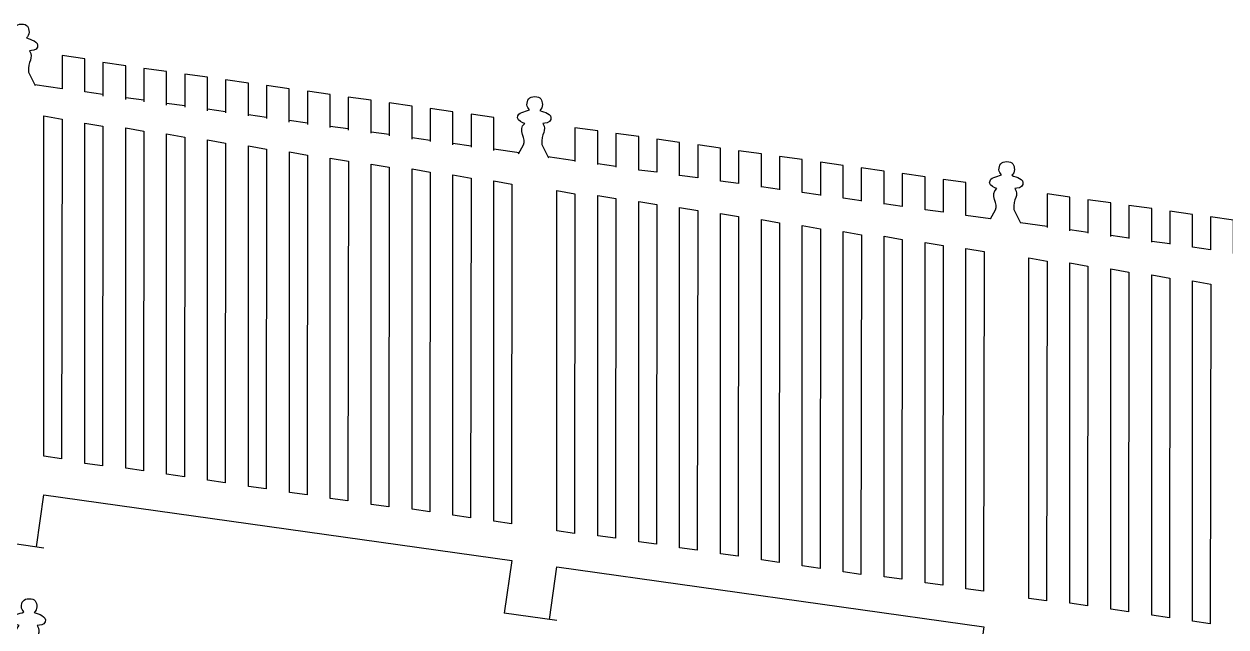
# Model space of a CAD drawing. Extents: x -294 to 276, y -108 to 146.
# Drawn here: x 132.7 to 198.8, y 92.1 to 125.2 of the extents above; entities that cross this region are included whole.
import ezdxf

# ---------------------------------------------------------------- set-up
doc = ezdxf.new("R2010")
doc.units = 0
doc.header["$MEASUREMENT"] = 0
doc.layers.add('OUTLINE', color=7, linetype='CONTINUOUS')

msp = doc.modelspace()

# ---------------------------------------------------------------- linework, layer by layer
at = {"layer": 'OUTLINE', "color": 1}
for points, knots in [([(131.6875, 122.0898), (131.6875, 122.0898), (131.9553, 122.594), (131.9553, 122.594), (131.9553, 122.594), (132.1619, 122.876), (131.6043, 123.4278), (132.0321, 123.761), (132.0321, 123.761), (131.9267, 123.7964), (131.6283, 123.9038), (131.6363, 124.0658), (131.6363, 124.0658), (131.6539, 124.4236), (132.0241, 124.3718), (132.2919, 124.5152), (132.2919, 124.5152), (132.2277, 124.5908), (132.1503, 124.683), (132.1503, 124.782), (132.1503, 124.782), (132.1503, 125.0414), (132.2623, 125.2384), (132.5805, 125.2384), (132.5805, 125.2384), (132.8985, 125.2384), (132.9977, 125.0546), (132.9977, 124.7952), (132.9977, 124.7952), (132.9977, 124.6776), (132.9443, 124.5438), (132.8569, 124.4824), (132.8569, 124.4824), (133.1013, 124.382), (133.5529, 124.297), (133.4589, 123.9726), (133.4589, 123.9726), (133.4025, 123.778), (133.1555, 123.7878), (133.0237, 123.7626), (133.0237, 123.7626), (133.2901, 123.3572), (132.9027, 123.2074), (132.9669, 122.6042), (132.9669, 122.6042), (132.9669, 122.6042), (133.3309, 121.8712), (133.3309, 121.8712)], [0, 0, 0, 0, 0.0769231, 0.0769231, 0.0769231, 0.0769231, 0.1538462, 0.1538462, 0.1538462, 0.1538462, 0.2307692, 0.2307692, 0.2307692, 0.2307692, 0.3076923, 0.3076923, 0.3076923, 0.3076923, 0.3846154, 0.3846154, 0.3846154, 0.3846154, 0.4615385, 0.4615385, 0.4615385, 0.4615385, 0.5384615, 0.5384615, 0.5384615, 0.5384615, 0.6153846, 0.6153846, 0.6153846, 0.6153846, 0.6923077, 0.6923077, 0.6923077, 0.6923077, 0.7692308, 0.7692308, 0.7692308, 0.7692308, 0.8461538, 0.8461538, 0.8461538, 0.8461538, 1, 1, 1, 1]), ([(136.0651, 121.5088), (136.0651, 121.5088), (136.0651, 123.3358), (136.0651, 123.3358), (136.0651, 123.3358), (136.0651, 123.3358), (134.8121, 123.5116), (134.8121, 123.5116), (134.8121, 123.5116), (134.8121, 123.5116), (134.8121, 121.6844), (134.8121, 121.6844)], [0, 0, 0, 0, 0.25, 0.25, 0.25, 0.25, 0.5, 0.5, 0.5, 0.5, 1, 1, 1, 1]), ([(138.3101, 121.098), (138.3101, 121.098), (138.3101, 122.945), (138.3101, 122.945), (138.3101, 122.945), (138.3101, 122.945), (137.0551, 123.121), (137.0551, 123.121), (137.0551, 123.121), (137.0551, 123.121), (137.0551, 121.2716), (137.0551, 121.2716)], [0, 0, 0, 0, 0.25, 0.25, 0.25, 0.25, 0.5, 0.5, 0.5, 0.5, 1, 1, 1, 1]), ([(140.5575, 120.7872), (140.5575, 120.7872), (140.5575, 122.6296), (140.5575, 122.6296), (140.5575, 122.6296), (140.5575, 122.6296), (139.3033, 122.8056), (139.3033, 122.8056), (139.3033, 122.8056), (139.3033, 122.8056), (139.3033, 120.9606), (139.3033, 120.9606)], [0, 0, 0, 0, 0.25, 0.25, 0.25, 0.25, 0.5, 0.5, 0.5, 0.5, 1, 1, 1, 1]), ([(142.8051, 120.4764), (142.8051, 120.4764), (142.8051, 122.3144), (142.8051, 122.3144), (142.8051, 122.3144), (142.8051, 122.3144), (141.5511, 122.4902), (141.5511, 122.4902), (141.5511, 122.4902), (141.5511, 122.4902), (141.5511, 120.683), (141.5511, 120.683)], [0, 0, 0, 0, 0.25, 0.25, 0.25, 0.25, 0.5, 0.5, 0.5, 0.5, 1, 1, 1, 1]), ([(145.0525, 120.1924), (145.0525, 120.1924), (145.0525, 121.999), (145.0525, 121.999), (145.0525, 121.999), (145.0525, 121.999), (143.7991, 122.1748), (143.7991, 122.1748), (143.7991, 122.1748), (143.7991, 122.1748), (143.7991, 120.368), (143.7991, 120.368)], [0, 0, 0, 0, 0.25, 0.25, 0.25, 0.25, 0.5, 0.5, 0.5, 0.5, 1, 1, 1, 1]), ([(147.2999, 119.8548), (147.2999, 119.8548), (147.2999, 121.6838), (147.2999, 121.6838), (147.2999, 121.6838), (147.2999, 121.6838), (146.0459, 121.8596), (146.0459, 121.8596), (146.0459, 121.8596), (146.0459, 121.8596), (146.0459, 120.0532), (146.0459, 120.0532)], [0, 0, 0, 0, 0.25, 0.25, 0.25, 0.25, 0.5, 0.5, 0.5, 0.5, 1, 1, 1, 1]), ([(149.5475, 119.5626), (149.5475, 119.5626), (149.5475, 121.3684), (149.5475, 121.3684), (149.5475, 121.3684), (149.5475, 121.3684), (148.2939, 121.5442), (148.2939, 121.5442), (148.2939, 121.5442), (148.2939, 121.5442), (148.2939, 119.7174), (148.2939, 119.7174)], [0, 0, 0, 0, 0.25, 0.25, 0.25, 0.25, 0.5, 0.5, 0.5, 0.5, 1, 1, 1, 1]), ([(151.7949, 119.2476), (151.7949, 119.2476), (151.7949, 121.053), (151.7949, 121.053), (151.7949, 121.053), (151.7949, 121.053), (150.5419, 121.2288), (150.5419, 121.2288), (150.5419, 121.2288), (150.5419, 121.2288), (150.5419, 119.4064), (150.5419, 119.4064)], [0, 0, 0, 0, 0.25, 0.25, 0.25, 0.25, 0.5, 0.5, 0.5, 0.5, 1, 1, 1, 1]), ([(154.0425, 118.9224), (154.0425, 118.9224), (154.0425, 120.7376), (154.0425, 120.7376), (154.0425, 120.7376), (154.0425, 120.7376), (152.7897, 120.9134), (152.7897, 120.9134), (152.7897, 120.9134), (152.7897, 120.9134), (152.7897, 119.0956), (152.7897, 119.0956)], [0, 0, 0, 0, 0.25, 0.25, 0.25, 0.25, 0.5, 0.5, 0.5, 0.5, 1, 1, 1, 1]), ([(159.8927, 118.1074), (159.8927, 118.1074), (160.1605, 118.6116), (160.1605, 118.6116), (160.1605, 118.6116), (160.3671, 118.8936), (159.8095, 119.4454), (160.2373, 119.7786), (160.2373, 119.7786), (160.1319, 119.814), (159.8335, 119.9214), (159.8415, 120.0834), (159.8415, 120.0834), (159.8591, 120.4412), (160.2293, 120.3894), (160.4971, 120.5328), (160.4971, 120.5328), (160.4329, 120.6084), (160.3555, 120.7006), (160.3555, 120.7996), (160.3555, 120.7996), (160.3555, 121.059), (160.4675, 121.256), (160.7857, 121.256), (160.7857, 121.256), (161.1037, 121.256), (161.2029, 121.0722), (161.2029, 120.8128), (161.2029, 120.8128), (161.2029, 120.6952), (161.1495, 120.5614), (161.0621, 120.5), (161.0621, 120.5), (161.3065, 120.3996), (161.7581, 120.3146), (161.6641, 119.9902), (161.6641, 119.9902), (161.6077, 119.7956), (161.3607, 119.8054), (161.2289, 119.7802), (161.2289, 119.7802), (161.4953, 119.3748), (161.1079, 119.225), (161.1721, 118.6218), (161.1721, 118.6218), (161.1721, 118.6218), (161.5361, 117.8888), (161.5361, 117.8888)], [0, 0, 0, 0, 0.0769231, 0.0769231, 0.0769231, 0.0769231, 0.1538462, 0.1538462, 0.1538462, 0.1538462, 0.2307692, 0.2307692, 0.2307692, 0.2307692, 0.3076923, 0.3076923, 0.3076923, 0.3076923, 0.3846154, 0.3846154, 0.3846154, 0.3846154, 0.4615385, 0.4615385, 0.4615385, 0.4615385, 0.5384615, 0.5384615, 0.5384615, 0.5384615, 0.6153846, 0.6153846, 0.6153846, 0.6153846, 0.6923077, 0.6923077, 0.6923077, 0.6923077, 0.7692308, 0.7692308, 0.7692308, 0.7692308, 0.8461538, 0.8461538, 0.8461538, 0.8461538, 1, 1, 1, 1]), ([(134.7908, 101.3697), (134.7908, 101.3697), (134.8135, 120.021), (134.8135, 120.021), (134.8135, 120.021), (134.8135, 120.021), (133.8177, 120.1979), (133.8177, 120.1979), (133.8177, 120.1979), (133.8177, 120.1979), (133.8178, 101.5084), (133.8178, 101.5084), (133.8178, 101.5084), (133.8178, 101.5084), (134.7908, 101.3697), (134.7908, 101.3697)], [0, 0, 0, 0, 0.2, 0.2, 0.2, 0.2, 0.4, 0.4, 0.4, 0.4, 0.6, 0.6, 0.6, 0.6, 1, 1, 1, 1]), ([(156.2899, 118.6116), (156.2899, 118.6116), (156.2899, 120.4224), (156.2899, 120.4224), (156.2899, 120.4224), (156.2899, 120.4224), (155.0373, 120.5982), (155.0373, 120.5982), (155.0373, 120.5982), (155.0373, 120.5982), (155.0373, 118.7932), (155.0373, 118.7932)], [0, 0, 0, 0, 0.25, 0.25, 0.25, 0.25, 0.5, 0.5, 0.5, 0.5, 1, 1, 1, 1]), ([(158.5373, 118.3028), (158.5373, 118.3028), (158.5373, 120.107), (158.5373, 120.107), (158.5373, 120.107), (158.5373, 120.107), (157.2849, 120.2828), (157.2849, 120.2828), (157.2849, 120.2828), (157.2849, 120.2828), (157.2849, 118.4784), (157.2849, 118.4784)], [0, 0, 0, 0, 0.25, 0.25, 0.25, 0.25, 0.5, 0.5, 0.5, 0.5, 1, 1, 1, 1]), ([(137.0382, 100.9727), (137.0382, 100.9727), (137.0609, 119.624), (137.0609, 119.624), (137.0609, 119.624), (137.0609, 119.624), (136.0651, 119.8009), (136.0651, 119.8009), (136.0651, 119.8009), (136.0651, 119.8009), (136.0652, 101.1114), (136.0652, 101.1114), (136.0652, 101.1114), (136.0652, 101.1114), (137.0382, 100.9727), (137.0382, 100.9727)], [0, 0, 0, 0, 0.2, 0.2, 0.2, 0.2, 0.4, 0.4, 0.4, 0.4, 0.6, 0.6, 0.6, 0.6, 1, 1, 1, 1]), ([(139.2854, 100.7081), (139.2854, 100.7081), (139.3081, 119.3594), (139.3081, 119.3594), (139.3081, 119.3594), (139.3081, 119.3594), (138.3123, 119.5363), (138.3123, 119.5363), (138.3123, 119.5363), (138.3123, 119.5363), (138.3124, 100.8468), (138.3124, 100.8468), (138.3124, 100.8468), (138.3124, 100.8468), (139.2854, 100.7081), (139.2854, 100.7081)], [0, 0, 0, 0, 0.2, 0.2, 0.2, 0.2, 0.4, 0.4, 0.4, 0.4, 0.6, 0.6, 0.6, 0.6, 1, 1, 1, 1]), ([(164.2479, 117.5234), (164.2479, 117.5234), (164.2479, 119.3704), (164.2479, 119.3704), (164.2479, 119.3704), (164.2479, 119.3704), (162.9929, 119.5464), (162.9929, 119.5464), (162.9929, 119.5464), (162.9929, 119.5464), (162.9929, 117.697), (162.9929, 117.697)], [0, 0, 0, 0, 0.25, 0.25, 0.25, 0.25, 0.5, 0.5, 0.5, 0.5, 1, 1, 1, 1]), ([(141.5326, 100.3773), (141.5326, 100.3773), (141.5553, 119.0286), (141.5553, 119.0286), (141.5553, 119.0286), (141.5553, 119.0286), (140.5595, 119.2055), (140.5595, 119.2055), (140.5595, 119.2055), (140.5595, 119.2055), (140.5596, 100.516), (140.5596, 100.516), (140.5596, 100.516), (140.5596, 100.516), (141.5326, 100.3773), (141.5326, 100.3773)], [0, 0, 0, 0, 0.2, 0.2, 0.2, 0.2, 0.4, 0.4, 0.4, 0.4, 0.6, 0.6, 0.6, 0.6, 1, 1, 1, 1]), ([(143.7798, 100.0465), (143.7798, 100.0465), (143.8025, 118.6978), (143.8025, 118.6978), (143.8025, 118.6978), (143.8025, 118.6978), (142.8067, 118.8747), (142.8067, 118.8747), (142.8067, 118.8747), (142.8067, 118.8747), (142.8068, 100.1852), (142.8068, 100.1852), (142.8068, 100.1852), (142.8068, 100.1852), (143.7798, 100.0465), (143.7798, 100.0465)], [0, 0, 0, 0, 0.2, 0.2, 0.2, 0.2, 0.4, 0.4, 0.4, 0.4, 0.6, 0.6, 0.6, 0.6, 1, 1, 1, 1]), ([(166.4953, 117.2126), (166.4953, 117.2126), (166.4953, 119.055), (166.4953, 119.055), (166.4953, 119.055), (166.4953, 119.055), (165.2411, 119.231), (165.2411, 119.231), (165.2411, 119.231), (165.2411, 119.231), (165.2411, 117.386), (165.2411, 117.386)], [0, 0, 0, 0, 0.25, 0.25, 0.25, 0.25, 0.5, 0.5, 0.5, 0.5, 1, 1, 1, 1]), ([(168.7429, 116.9018), (168.7429, 116.9018), (168.7429, 118.7398), (168.7429, 118.7398), (168.7429, 118.7398), (168.7429, 118.7398), (167.4889, 118.9156), (167.4889, 118.9156), (167.4889, 118.9156), (167.4889, 118.9156), (167.4889, 117.1084), (167.4889, 117.1084)], [0, 0, 0, 0, 0.25, 0.25, 0.25, 0.25, 0.5, 0.5, 0.5, 0.5, 1, 1, 1, 1]), ([(146.027, 99.7157), (146.027, 99.7157), (146.0497, 118.367), (146.0497, 118.367), (146.0497, 118.367), (146.0497, 118.367), (145.0539, 118.5439), (145.0539, 118.5439), (145.0539, 118.5439), (145.0539, 118.5439), (145.054, 99.8544), (145.054, 99.8544), (145.054, 99.8544), (145.054, 99.8544), (146.027, 99.7157), (146.027, 99.7157)], [0, 0, 0, 0, 0.2, 0.2, 0.2, 0.2, 0.4, 0.4, 0.4, 0.4, 0.6, 0.6, 0.6, 0.6, 1, 1, 1, 1]), ([(148.2744, 99.3849), (148.2744, 99.3849), (148.2971, 118.0362), (148.2971, 118.0362), (148.2971, 118.0362), (148.2971, 118.0362), (147.3013, 118.2131), (147.3013, 118.2131), (147.3013, 118.2131), (147.3013, 118.2131), (147.3014, 99.5236), (147.3014, 99.5236), (147.3014, 99.5236), (147.3014, 99.5236), (148.2744, 99.3849), (148.2744, 99.3849)], [0, 0, 0, 0, 0.2, 0.2, 0.2, 0.2, 0.4, 0.4, 0.4, 0.4, 0.6, 0.6, 0.6, 0.6, 1, 1, 1, 1]), ([(170.9903, 116.6178), (170.9903, 116.6178), (170.9903, 118.4244), (170.9903, 118.4244), (170.9903, 118.4244), (170.9903, 118.4244), (169.7369, 118.6002), (169.7369, 118.6002), (169.7369, 118.6002), (169.7369, 118.6002), (169.7369, 116.7934), (169.7369, 116.7934)], [0, 0, 0, 0, 0.25, 0.25, 0.25, 0.25, 0.5, 0.5, 0.5, 0.5, 1, 1, 1, 1]), ([(173.2377, 116.2802), (173.2377, 116.2802), (173.2377, 118.1092), (173.2377, 118.1092), (173.2377, 118.1092), (173.2377, 118.1092), (171.9837, 118.285), (171.9837, 118.285), (171.9837, 118.285), (171.9837, 118.285), (171.9837, 116.4786), (171.9837, 116.4786)], [0, 0, 0, 0, 0.25, 0.25, 0.25, 0.25, 0.5, 0.5, 0.5, 0.5, 1, 1, 1, 1]), ([(150.5216, 99.0541), (150.5216, 99.0541), (150.5443, 117.7054), (150.5443, 117.7054), (150.5443, 117.7054), (150.5443, 117.7054), (149.5485, 117.8823), (149.5485, 117.8823), (149.5485, 117.8823), (149.5485, 117.8823), (149.5486, 99.1928), (149.5486, 99.1928), (149.5486, 99.1928), (149.5486, 99.1928), (150.5216, 99.0541), (150.5216, 99.0541)], [0, 0, 0, 0, 0.2, 0.2, 0.2, 0.2, 0.4, 0.4, 0.4, 0.4, 0.6, 0.6, 0.6, 0.6, 1, 1, 1, 1]), ([(152.7688, 98.7233), (152.7688, 98.7233), (152.7915, 117.3746), (152.7915, 117.3746), (152.7915, 117.3746), (152.7915, 117.3746), (151.7957, 117.5515), (151.7957, 117.5515), (151.7957, 117.5515), (151.7957, 117.5515), (151.7958, 98.862), (151.7958, 98.862), (151.7958, 98.862), (151.7958, 98.862), (152.7688, 98.7233), (152.7688, 98.7233)], [0, 0, 0, 0, 0.2, 0.2, 0.2, 0.2, 0.4, 0.4, 0.4, 0.4, 0.6, 0.6, 0.6, 0.6, 1, 1, 1, 1]), ([(175.4853, 115.988), (175.4853, 115.988), (175.4853, 117.7938), (175.4853, 117.7938), (175.4853, 117.7938), (175.4853, 117.7938), (174.2317, 117.9696), (174.2317, 117.9696), (174.2317, 117.9696), (174.2317, 117.9696), (174.2317, 116.1428), (174.2317, 116.1428)], [0, 0, 0, 0, 0.25, 0.25, 0.25, 0.25, 0.5, 0.5, 0.5, 0.5, 1, 1, 1, 1]), ([(177.7327, 115.673), (177.7327, 115.673), (177.7327, 117.4784), (177.7327, 117.4784), (177.7327, 117.4784), (177.7327, 117.4784), (176.4797, 117.6542), (176.4797, 117.6542), (176.4797, 117.6542), (176.4797, 117.6542), (176.4797, 115.8318), (176.4797, 115.8318)], [0, 0, 0, 0, 0.25, 0.25, 0.25, 0.25, 0.5, 0.5, 0.5, 0.5, 1, 1, 1, 1]), ([(185.8283, 114.5392), (185.8283, 114.5392), (186.0961, 115.0434), (186.0961, 115.0434), (186.0961, 115.0434), (186.3027, 115.3254), (185.7451, 115.8772), (186.1729, 116.2104), (186.1729, 116.2104), (186.0675, 116.2458), (185.7691, 116.3532), (185.7771, 116.5152), (185.7771, 116.5152), (185.7947, 116.873), (186.1649, 116.8212), (186.4327, 116.9646), (186.4327, 116.9646), (186.3685, 117.0402), (186.2911, 117.1324), (186.2911, 117.2314), (186.2911, 117.2314), (186.2911, 117.4908), (186.4031, 117.6878), (186.7213, 117.6878), (186.7213, 117.6878), (187.0393, 117.6878), (187.1385, 117.504), (187.1385, 117.2446), (187.1385, 117.2446), (187.1385, 117.127), (187.0851, 116.9932), (186.9977, 116.9318), (186.9977, 116.9318), (187.2421, 116.8314), (187.6937, 116.7464), (187.5997, 116.422), (187.5997, 116.422), (187.5433, 116.2274), (187.2963, 116.2372), (187.1645, 116.212), (187.1645, 116.212), (187.4309, 115.8066), (187.0435, 115.6568), (187.1077, 115.0536), (187.1077, 115.0536), (187.1077, 115.0536), (187.4717, 114.3206), (187.4717, 114.3206)], [0, 0, 0, 0, 0.0769231, 0.0769231, 0.0769231, 0.0769231, 0.1538462, 0.1538462, 0.1538462, 0.1538462, 0.2307692, 0.2307692, 0.2307692, 0.2307692, 0.3076923, 0.3076923, 0.3076923, 0.3076923, 0.3846154, 0.3846154, 0.3846154, 0.3846154, 0.4615385, 0.4615385, 0.4615385, 0.4615385, 0.5384615, 0.5384615, 0.5384615, 0.5384615, 0.6153846, 0.6153846, 0.6153846, 0.6153846, 0.6923077, 0.6923077, 0.6923077, 0.6923077, 0.7692308, 0.7692308, 0.7692308, 0.7692308, 0.8461538, 0.8461538, 0.8461538, 0.8461538, 1, 1, 1, 1]), ([(155.016, 98.4587), (155.016, 98.4587), (155.0387, 117.11), (155.0387, 117.11), (155.0387, 117.11), (155.0387, 117.11), (154.0429, 117.2869), (154.0429, 117.2869), (154.0429, 117.2869), (154.0429, 117.2869), (154.043, 98.5974), (154.043, 98.5974), (154.043, 98.5974), (154.043, 98.5974), (155.016, 98.4587), (155.016, 98.4587)], [0, 0, 0, 0, 0.2, 0.2, 0.2, 0.2, 0.4, 0.4, 0.4, 0.4, 0.6, 0.6, 0.6, 0.6, 1, 1, 1, 1]), ([(157.2632, 98.1281), (157.2632, 98.1281), (157.2859, 116.7794), (157.2859, 116.7794), (157.2859, 116.7794), (157.2859, 116.7794), (156.2901, 116.9563), (156.2901, 116.9563), (156.2901, 116.9563), (156.2901, 116.9563), (156.2902, 98.2668), (156.2902, 98.2668), (156.2902, 98.2668), (156.2902, 98.2668), (157.2632, 98.1281), (157.2632, 98.1281)], [0, 0, 0, 0, 0.2, 0.2, 0.2, 0.2, 0.4, 0.4, 0.4, 0.4, 0.6, 0.6, 0.6, 0.6, 1, 1, 1, 1]), ([(179.9803, 115.3478), (179.9803, 115.3478), (179.9803, 117.163), (179.9803, 117.163), (179.9803, 117.163), (179.9803, 117.163), (178.7275, 117.3388), (178.7275, 117.3388), (178.7275, 117.3388), (178.7275, 117.3388), (178.7275, 115.521), (178.7275, 115.521)], [0, 0, 0, 0, 0.25, 0.25, 0.25, 0.25, 0.5, 0.5, 0.5, 0.5, 1, 1, 1, 1]), ([(182.2277, 115.037), (182.2277, 115.037), (182.2277, 116.8478), (182.2277, 116.8478), (182.2277, 116.8478), (182.2277, 116.8478), (180.9751, 117.0236), (180.9751, 117.0236), (180.9751, 117.0236), (180.9751, 117.0236), (180.9751, 115.2186), (180.9751, 115.2186)], [0, 0, 0, 0, 0.25, 0.25, 0.25, 0.25, 0.5, 0.5, 0.5, 0.5, 1, 1, 1, 1]), ([(159.5104, 97.7975), (159.5104, 97.7975), (159.5331, 116.4488), (159.5331, 116.4488), (159.5331, 116.4488), (159.5331, 116.4488), (158.5373, 116.6257), (158.5373, 116.6257), (158.5373, 116.6257), (158.5373, 116.6257), (158.5374, 97.9362), (158.5374, 97.9362), (158.5374, 97.9362), (158.5374, 97.9362), (159.5104, 97.7975), (159.5104, 97.7975)], [0, 0, 0, 0, 0.2, 0.2, 0.2, 0.2, 0.4, 0.4, 0.4, 0.4, 0.6, 0.6, 0.6, 0.6, 1, 1, 1, 1]), ([(184.4751, 114.7282), (184.4751, 114.7282), (184.4751, 116.5324), (184.4751, 116.5324), (184.4751, 116.5324), (184.4751, 116.5324), (183.2227, 116.7082), (183.2227, 116.7082), (183.2227, 116.7082), (183.2227, 116.7082), (183.2227, 114.9038), (183.2227, 114.9038)], [0, 0, 0, 0, 0.25, 0.25, 0.25, 0.25, 0.5, 0.5, 0.5, 0.5, 1, 1, 1, 1]), ([(162.9734, 97.2685), (162.9734, 97.2685), (162.9961, 115.9198), (162.9961, 115.9198), (162.9961, 115.9198), (162.9961, 115.9198), (162.0003, 116.0967), (162.0003, 116.0967), (162.0003, 116.0967), (162.0003, 116.0967), (162.0004, 97.4072), (162.0004, 97.4072), (162.0004, 97.4072), (162.0004, 97.4072), (162.9734, 97.2685), (162.9734, 97.2685)], [0, 0, 0, 0, 0.2, 0.2, 0.2, 0.2, 0.4, 0.4, 0.4, 0.4, 0.6, 0.6, 0.6, 0.6, 1, 1, 1, 1]), ([(165.221, 97.0039), (165.221, 97.0039), (165.2437, 115.6552), (165.2437, 115.6552), (165.2437, 115.6552), (165.2437, 115.6552), (164.2479, 115.8321), (164.2479, 115.8321), (164.2479, 115.8321), (164.2479, 115.8321), (164.248, 97.1426), (164.248, 97.1426), (164.248, 97.1426), (164.248, 97.1426), (165.221, 97.0039), (165.221, 97.0039)], [0, 0, 0, 0, 0.2, 0.2, 0.2, 0.2, 0.4, 0.4, 0.4, 0.4, 0.6, 0.6, 0.6, 0.6, 1, 1, 1, 1]), ([(190.1855, 113.887), (190.1855, 113.887), (190.1855, 115.734), (190.1855, 115.734), (190.1855, 115.734), (190.1855, 115.734), (188.9305, 115.91), (188.9305, 115.91), (188.9305, 115.91), (188.9305, 115.91), (188.9305, 114.0606), (188.9305, 114.0606)], [0, 0, 0, 0, 0.25, 0.25, 0.25, 0.25, 0.5, 0.5, 0.5, 0.5, 1, 1, 1, 1]), ([(192.4329, 113.5762), (192.4329, 113.5762), (192.4329, 115.4186), (192.4329, 115.4186), (192.4329, 115.4186), (192.4329, 115.4186), (191.1787, 115.5946), (191.1787, 115.5946), (191.1787, 115.5946), (191.1787, 115.5946), (191.1787, 113.7496), (191.1787, 113.7496)], [0, 0, 0, 0, 0.25, 0.25, 0.25, 0.25, 0.5, 0.5, 0.5, 0.5, 1, 1, 1, 1]), ([(167.4684, 96.6731), (167.4684, 96.6731), (167.4911, 115.3244), (167.4911, 115.3244), (167.4911, 115.3244), (167.4911, 115.3244), (166.4953, 115.5013), (166.4953, 115.5013), (166.4953, 115.5013), (166.4953, 115.5013), (166.4954, 96.8118), (166.4954, 96.8118), (166.4954, 96.8118), (166.4954, 96.8118), (167.4684, 96.6731), (167.4684, 96.6731)], [0, 0, 0, 0, 0.2, 0.2, 0.2, 0.2, 0.4, 0.4, 0.4, 0.4, 0.6, 0.6, 0.6, 0.6, 1, 1, 1, 1]), ([(169.716, 96.3423), (169.716, 96.3423), (169.7387, 114.9936), (169.7387, 114.9936), (169.7387, 114.9936), (169.7387, 114.9936), (168.7429, 115.1705), (168.7429, 115.1705), (168.7429, 115.1705), (168.7429, 115.1705), (168.743, 96.481), (168.743, 96.481), (168.743, 96.481), (168.743, 96.481), (169.716, 96.3423), (169.716, 96.3423)], [0, 0, 0, 0, 0.2, 0.2, 0.2, 0.2, 0.4, 0.4, 0.4, 0.4, 0.6, 0.6, 0.6, 0.6, 1, 1, 1, 1]), ([(194.6805, 113.2654), (194.6805, 113.2654), (194.6805, 115.1034), (194.6805, 115.1034), (194.6805, 115.1034), (194.6805, 115.1034), (193.4265, 115.2792), (193.4265, 115.2792), (193.4265, 115.2792), (193.4265, 115.2792), (193.4265, 113.472), (193.4265, 113.472)], [0, 0, 0, 0, 0.25, 0.25, 0.25, 0.25, 0.5, 0.5, 0.5, 0.5, 1, 1, 1, 1]), ([(196.9279, 112.9814), (196.9279, 112.9814), (196.9279, 114.788), (196.9279, 114.788), (196.9279, 114.788), (196.9279, 114.788), (195.6745, 114.9638), (195.6745, 114.9638), (195.6745, 114.9638), (195.6745, 114.9638), (195.6745, 113.157), (195.6745, 113.157)], [0, 0, 0, 0, 0.25, 0.25, 0.25, 0.25, 0.5, 0.5, 0.5, 0.5, 1, 1, 1, 1]), ([(171.9634, 96.0115), (171.9634, 96.0115), (171.9861, 114.6628), (171.9861, 114.6628), (171.9861, 114.6628), (171.9861, 114.6628), (170.9903, 114.8397), (170.9903, 114.8397), (170.9903, 114.8397), (170.9903, 114.8397), (170.9904, 96.1502), (170.9904, 96.1502), (170.9904, 96.1502), (170.9904, 96.1502), (171.9634, 96.0115), (171.9634, 96.0115)], [0, 0, 0, 0, 0.2, 0.2, 0.2, 0.2, 0.4, 0.4, 0.4, 0.4, 0.6, 0.6, 0.6, 0.6, 1, 1, 1, 1]), ([(174.2108, 95.6807), (174.2108, 95.6807), (174.2335, 114.332), (174.2335, 114.332), (174.2335, 114.332), (174.2335, 114.332), (173.2377, 114.5089), (173.2377, 114.5089), (173.2377, 114.5089), (173.2377, 114.5089), (173.2378, 95.8194), (173.2378, 95.8194), (173.2378, 95.8194), (173.2378, 95.8194), (174.2108, 95.6807), (174.2108, 95.6807)], [0, 0, 0, 0, 0.2, 0.2, 0.2, 0.2, 0.4, 0.4, 0.4, 0.4, 0.6, 0.6, 0.6, 0.6, 1, 1, 1, 1]), ([(199.1753, 112.6438), (199.1753, 112.6438), (199.1753, 114.4728), (199.1753, 114.4728), (199.1753, 114.4728), (199.1753, 114.4728), (197.9213, 114.6486), (197.9213, 114.6486), (197.9213, 114.6486), (197.9213, 114.6486), (197.9213, 112.8422), (197.9213, 112.8422)], [0, 0, 0, 0, 0.25, 0.25, 0.25, 0.25, 0.5, 0.5, 0.5, 0.5, 1, 1, 1, 1]), ([(176.4584, 95.3499), (176.4584, 95.3499), (176.4811, 114.0012), (176.4811, 114.0012), (176.4811, 114.0012), (176.4811, 114.0012), (175.4853, 114.1781), (175.4853, 114.1781), (175.4853, 114.1781), (175.4853, 114.1781), (175.4854, 95.4886), (175.4854, 95.4886), (175.4854, 95.4886), (175.4854, 95.4886), (176.4584, 95.3499), (176.4584, 95.3499)], [0, 0, 0, 0, 0.2, 0.2, 0.2, 0.2, 0.4, 0.4, 0.4, 0.4, 0.6, 0.6, 0.6, 0.6, 1, 1, 1, 1]), ([(178.7058, 95.0191), (178.7058, 95.0191), (178.7285, 113.6704), (178.7285, 113.6704), (178.7285, 113.6704), (178.7285, 113.6704), (177.7327, 113.8473), (177.7327, 113.8473), (177.7327, 113.8473), (177.7327, 113.8473), (177.7328, 95.1578), (177.7328, 95.1578), (177.7328, 95.1578), (177.7328, 95.1578), (178.7058, 95.0191), (178.7058, 95.0191)], [0, 0, 0, 0, 0.2, 0.2, 0.2, 0.2, 0.4, 0.4, 0.4, 0.4, 0.6, 0.6, 0.6, 0.6, 1, 1, 1, 1]), ([(180.9534, 94.7545), (180.9534, 94.7545), (180.9761, 113.4058), (180.9761, 113.4058), (180.9761, 113.4058), (180.9761, 113.4058), (179.9803, 113.5827), (179.9803, 113.5827), (179.9803, 113.5827), (179.9803, 113.5827), (179.9804, 94.8932), (179.9804, 94.8932), (179.9804, 94.8932), (179.9804, 94.8932), (180.9534, 94.7545), (180.9534, 94.7545)], [0, 0, 0, 0, 0.2, 0.2, 0.2, 0.2, 0.4, 0.4, 0.4, 0.4, 0.6, 0.6, 0.6, 0.6, 1, 1, 1, 1]), ([(183.2008, 94.4239), (183.2008, 94.4239), (183.2235, 113.0752), (183.2235, 113.0752), (183.2235, 113.0752), (183.2235, 113.0752), (182.2277, 113.2521), (182.2277, 113.2521), (182.2277, 113.2521), (182.2277, 113.2521), (182.2278, 94.5626), (182.2278, 94.5626), (182.2278, 94.5626), (182.2278, 94.5626), (183.2008, 94.4239), (183.2008, 94.4239)], [0, 0, 0, 0, 0.2, 0.2, 0.2, 0.2, 0.4, 0.4, 0.4, 0.4, 0.6, 0.6, 0.6, 0.6, 1, 1, 1, 1]), ([(185.4482, 94.0933), (185.4482, 94.0933), (185.4709, 112.7446), (185.4709, 112.7446), (185.4709, 112.7446), (185.4709, 112.7446), (184.4751, 112.9215), (184.4751, 112.9215), (184.4751, 112.9215), (184.4751, 112.9215), (184.4752, 94.232), (184.4752, 94.232), (184.4752, 94.232), (184.4752, 94.232), (185.4482, 94.0933), (185.4482, 94.0933)], [0, 0, 0, 0, 0.2, 0.2, 0.2, 0.2, 0.4, 0.4, 0.4, 0.4, 0.6, 0.6, 0.6, 0.6, 1, 1, 1, 1]), ([(188.911, 93.5643), (188.911, 93.5643), (188.9337, 112.2156), (188.9337, 112.2156), (188.9337, 112.2156), (188.9337, 112.2156), (187.9379, 112.3925), (187.9379, 112.3925), (187.9379, 112.3925), (187.9379, 112.3925), (187.938, 93.703), (187.938, 93.703), (187.938, 93.703), (187.938, 93.703), (188.911, 93.5643), (188.911, 93.5643)], [0, 0, 0, 0, 0.2, 0.2, 0.2, 0.2, 0.4, 0.4, 0.4, 0.4, 0.6, 0.6, 0.6, 0.6, 1, 1, 1, 1]), ([(191.1586, 93.2997), (191.1586, 93.2997), (191.1813, 111.951), (191.1813, 111.951), (191.1813, 111.951), (191.1813, 111.951), (190.1855, 112.1279), (190.1855, 112.1279), (190.1855, 112.1279), (190.1855, 112.1279), (190.1856, 93.4384), (190.1856, 93.4384), (190.1856, 93.4384), (190.1856, 93.4384), (191.1586, 93.2997), (191.1586, 93.2997)], [0, 0, 0, 0, 0.2, 0.2, 0.2, 0.2, 0.4, 0.4, 0.4, 0.4, 0.6, 0.6, 0.6, 0.6, 1, 1, 1, 1]), ([(193.406, 92.9689), (193.406, 92.9689), (193.4287, 111.6202), (193.4287, 111.6202), (193.4287, 111.6202), (193.4287, 111.6202), (192.4329, 111.7971), (192.4329, 111.7971), (192.4329, 111.7971), (192.4329, 111.7971), (192.433, 93.1076), (192.433, 93.1076), (192.433, 93.1076), (192.433, 93.1076), (193.406, 92.9689), (193.406, 92.9689)], [0, 0, 0, 0, 0.2, 0.2, 0.2, 0.2, 0.4, 0.4, 0.4, 0.4, 0.6, 0.6, 0.6, 0.6, 1, 1, 1, 1]), ([(195.6536, 92.6381), (195.6536, 92.6381), (195.6763, 111.2894), (195.6763, 111.2894), (195.6763, 111.2894), (195.6763, 111.2894), (194.6805, 111.4663), (194.6805, 111.4663), (194.6805, 111.4663), (194.6805, 111.4663), (194.6806, 92.7768), (194.6806, 92.7768), (194.6806, 92.7768), (194.6806, 92.7768), (195.6536, 92.6381), (195.6536, 92.6381)], [0, 0, 0, 0, 0.2, 0.2, 0.2, 0.2, 0.4, 0.4, 0.4, 0.4, 0.6, 0.6, 0.6, 0.6, 1, 1, 1, 1]), ([(197.901, 92.3073), (197.901, 92.3073), (197.9237, 110.9586), (197.9237, 110.9586), (197.9237, 110.9586), (197.9237, 110.9586), (196.9279, 111.1355), (196.9279, 111.1355), (196.9279, 111.1355), (196.9279, 111.1355), (196.928, 92.446), (196.928, 92.446), (196.928, 92.446), (196.928, 92.446), (197.901, 92.3073), (197.901, 92.3073)], [0, 0, 0, 0, 0.2, 0.2, 0.2, 0.2, 0.4, 0.4, 0.4, 0.4, 0.6, 0.6, 0.6, 0.6, 1, 1, 1, 1]), ([(133.4125, 96.5235), (133.4125, 96.5235), (133.8177, 99.3946), (133.8177, 99.3946), (133.8177, 99.3946), (133.8177, 99.3946), (159.5183, 95.7826), (159.5183, 95.7826), (159.5183, 95.7826), (159.5183, 95.7826), (159.1111, 92.8974), (159.1111, 92.8974)], [0, 0, 0, 0, 0.25, 0.25, 0.25, 0.25, 0.5, 0.5, 0.5, 0.5, 1, 1, 1, 1]), ([(161.5931, 92.5472), (161.5931, 92.5472), (162.0005, 95.4338), (162.0005, 95.4338), (162.0005, 95.4338), (162.0005, 95.4338), (185.4595, 92.1368), (185.4595, 92.1368), (185.4595, 92.1368), (185.4595, 92.1368), (185.0503, 89.2373), (185.0503, 89.2373)], [0, 0, 0, 0, 0.25, 0.25, 0.25, 0.25, 0.5, 0.5, 0.5, 0.5, 1, 1, 1, 1]), ([(132.1131, 90.5375), (132.1131, 90.5375), (132.3809, 91.0417), (132.3809, 91.0417), (132.3809, 91.0417), (132.5875, 91.3237), (132.0299, 91.8755), (132.4577, 92.2087), (132.4577, 92.2087), (132.3523, 92.2441), (132.0539, 92.3515), (132.0619, 92.5135), (132.0619, 92.5135), (132.0795, 92.8713), (132.4497, 92.8195), (132.7175, 92.9629), (132.7175, 92.9629), (132.6533, 93.0385), (132.5759, 93.1307), (132.5759, 93.2297), (132.5759, 93.2297), (132.5759, 93.4891), (132.6879, 93.6861), (133.0061, 93.6861), (133.0061, 93.6861), (133.3241, 93.6861), (133.4233, 93.5023), (133.4233, 93.2429), (133.4233, 93.2429), (133.4233, 93.1253), (133.3699, 92.9915), (133.2825, 92.9301), (133.2825, 92.9301), (133.5269, 92.8297), (133.9785, 92.7447), (133.8845, 92.4203), (133.8845, 92.4203), (133.8281, 92.2257), (133.5811, 92.2355), (133.4493, 92.2103), (133.4493, 92.2103), (133.7157, 91.8049), (133.3283, 91.6551), (133.3925, 91.0519), (133.3925, 91.0519), (133.3925, 91.0519), (133.7565, 90.3189), (133.7565, 90.3189)], [0, 0, 0, 0, 0.0769231, 0.0769231, 0.0769231, 0.0769231, 0.1538462, 0.1538462, 0.1538462, 0.1538462, 0.2307692, 0.2307692, 0.2307692, 0.2307692, 0.3076923, 0.3076923, 0.3076923, 0.3076923, 0.3846154, 0.3846154, 0.3846154, 0.3846154, 0.4615385, 0.4615385, 0.4615385, 0.4615385, 0.5384615, 0.5384615, 0.5384615, 0.5384615, 0.6153846, 0.6153846, 0.6153846, 0.6153846, 0.6923077, 0.6923077, 0.6923077, 0.6923077, 0.7692308, 0.7692308, 0.7692308, 0.7692308, 0.8461538, 0.8461538, 0.8461538, 0.8461538, 1, 1, 1, 1])]:
    msp.add_open_spline(points, degree=3, knots=knots, dxfattribs=at)
for points in [[(134.8121, 121.684), (134.8121, 121.684), (133.3197, 121.8934), (133.3197, 121.8934)], [(137.0551, 121.3696), (137.0551, 121.3696), (136.0649, 121.5082), (136.0649, 121.5082)], [(139.3033, 121.0546), (139.3033, 121.0546), (138.3101, 121.1936), (138.3101, 121.1936)], [(141.5511, 120.7396), (141.5511, 120.7396), (140.5575, 120.8788), (140.5575, 120.8788)], [(143.7989, 120.4246), (143.7989, 120.4246), (142.8051, 120.5638), (142.8051, 120.5638)], [(146.0459, 120.1098), (146.0459, 120.1098), (145.0523, 120.2488), (145.0523, 120.2488)], [(148.2939, 119.7948), (148.2939, 119.7948), (147.2999, 119.934), (147.2999, 119.934)], [(150.5419, 119.4798), (150.5419, 119.4798), (149.5475, 119.619), (149.5475, 119.619)], [(152.7897, 119.1648), (152.7897, 119.1648), (151.7949, 119.3042), (151.7949, 119.3042)], [(155.0373, 118.85), (155.0373, 118.85), (154.0425, 118.9892), (154.0425, 118.9892)], [(157.2849, 118.5352), (157.2849, 118.5352), (156.2899, 118.6744), (156.2899, 118.6744)], [(159.9235, 118.1656), (159.9235, 118.1656), (158.5373, 118.3596), (158.5373, 118.3596)], [(162.9929, 117.7356), (162.9929, 117.7356), (161.5087, 117.9436), (161.5087, 117.9436)], [(165.2411, 117.4206), (165.2411, 117.4206), (164.2479, 117.5596), (164.2479, 117.5596)], [(167.4889, 117.1084), (167.4889, 117.1084), (166.4953, 117.2126), (166.4953, 117.2126)], [(169.7369, 116.7934), (169.7369, 116.7934), (168.7429, 116.9298), (168.7429, 116.9298)], [(171.9833, 116.4768), (171.9833, 116.4768), (170.9899, 116.6158), (170.9899, 116.6158)], [(174.2317, 116.1622), (174.2317, 116.1622), (173.2377, 116.3012), (173.2377, 116.3012)], [(176.4797, 115.8476), (176.4797, 115.8476), (175.4851, 115.9868), (175.4851, 115.9868)], [(178.7273, 115.533), (178.7273, 115.533), (177.7325, 115.6722), (177.7325, 115.6722)], [(180.9749, 115.2184), (180.9749, 115.2184), (179.9801, 115.3576), (179.9801, 115.3576)], [(183.2227, 114.9038), (183.2227, 114.9038), (182.2275, 115.043), (182.2275, 115.043)], [(185.8283, 114.5392), (185.8283, 114.5392), (184.4749, 114.7284), (184.4749, 114.7284)], [(188.9305, 114.1146), (188.9305, 114.1146), (187.4717, 114.3206), (187.4717, 114.3206)], [(191.1787, 113.7974), (191.1787, 113.7974), (190.1855, 113.9374), (190.1855, 113.9374)], [(193.4265, 113.4802), (193.4265, 113.4802), (192.4329, 113.6204), (192.4329, 113.6204)], [(195.6745, 113.163), (195.6745, 113.163), (194.6805, 113.3032), (194.6805, 113.3032)], [(197.9213, 112.846), (197.9213, 112.846), (196.9279, 112.986), (196.9279, 112.986)], [(133.8177, 96.4663), (133.8177, 96.4663), (130.9342, 96.8731), (130.9342, 96.8731)], [(162.0005, 92.4896), (162.0005, 92.4896), (159.111, 92.8973), (159.111, 92.8973)]]:
    msp.add_open_spline(points, degree=3, dxfattribs=at)

doc.saveas('drawing.dxf')
